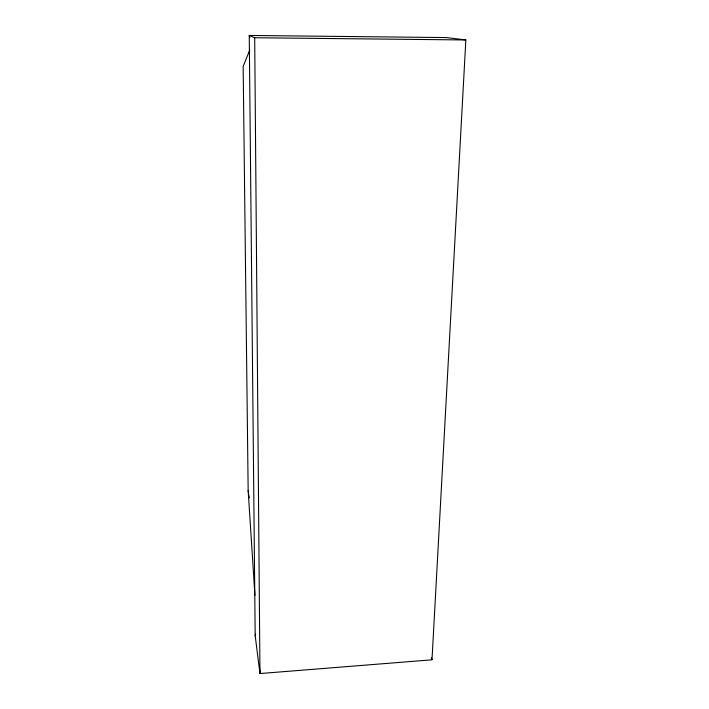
<?xml version="1.0" encoding="UTF-8"?>
<svg xmlns="http://www.w3.org/2000/svg" width="709" height="709" viewBox="0 0 709 709"><rect width="100%" height="100%" fill="white"/><g stroke="black" fill="none" stroke-linecap="round" stroke-linejoin="round"><path stroke-width="1.06" d="M432.003 659.813L465.848 39.961L446.422 37.577L249.249 35.45L255.187 635.725L259.964 673.55L432.003 659.813L431.24 657.748M255.187 635.725L255.612 633.562M249.754 50.055L243.152 66.469L248.159 490.539L254.921 595.276M249.878 37.542L249.249 35.45L254.699 37.745L465.848 39.961M248.159 490.539L248.478 492.64M248.788 494.74L249.258 497.886M259.538 666.939L259.964 673.55L254.699 37.745"/></g></svg>
